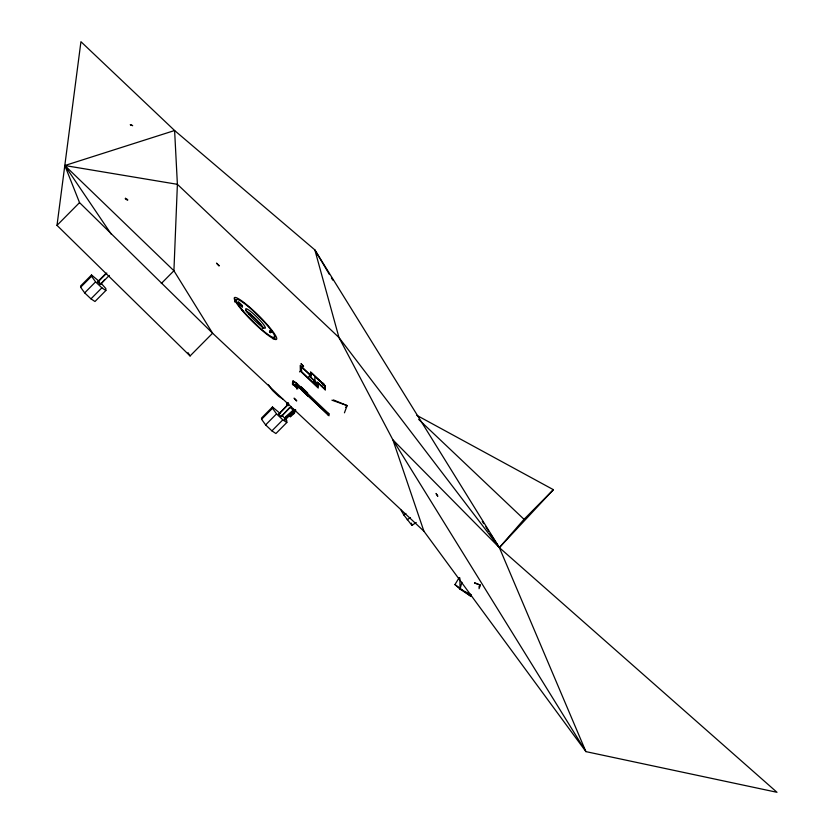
<?xml version="1.0" encoding="UTF-8"?>
<svg xmlns="http://www.w3.org/2000/svg" width="834" height="834" viewBox="0 0 834 834"><rect width="100%" height="100%" fill="white"/><g stroke="black" fill="none" stroke-linecap="round" stroke-linejoin="round"><path stroke-width="1.25" d="M161.306 283.497L173.92 270.758L177.392 184.324L174.608 130.521L64.844 165.528L173.92 270.758L212.597 333.214L190.069 355.962L57.004 225.368L80.94 41.7L174.608 130.521L314.835 249.877L499.358 547.615L585.916 751.622L776.996 792.3L499.358 547.615L392.877 439.831L338.99 337.562L314.835 249.877L329.44 274.511M465.018 591.973L471.064 596.414L460.066 589.065L461.9 582.278M344.442 412.82L347.132 405.585L333.433 399.934M479.029 588.741L480.374 585.124L474.661 582.768M285.051 418.585L285.937 416.531L293.526 409.786L293.985 410.224L286.396 416.969L285.937 416.531M295.778 410.036L294.246 413.435L290.315 416.719L289.857 416.281L293.787 412.997L295.309 409.598M471.366 594.861L460.066 589.065L454.947 584.582L459.211 577.628M289.857 416.281L293.568 410.557L284.603 419.606L285.061 420.044L293.141 411.902M290.315 416.719L291.556 414.811M345.578 407.472L347.132 405.585L331.922 400.174M478.82 587.011L480.374 585.124L474.525 583.049M416.823 415.353L553.38 489.683L524.033 519.311L499.358 547.615L338.99 337.562L177.392 184.324L64.844 165.528L79.532 202.62L212.597 333.214L423.901 531.195L585.916 751.622L392.877 439.831L423.901 531.195M553.38 489.683L499.358 547.615L490.111 533.426M57.004 225.368L79.532 202.62M99.121 281.329L91.521 274.98L80.606 285.989L80.637 287.25L84.672 292.88L90.969 298.853L94.972 301.512L105.876 290.503L105.835 288.554L100.935 283.049M80.637 287.25L91.552 276.242L91.521 274.98M84.672 292.88L95.576 281.871L91.552 276.242M105.908 273.416L97.786 281.611L100.299 284.519L109.327 275.408M97.797 282.153L106.825 273.041M100.299 284.519L104.792 279.421M90.969 298.853L101.873 287.834L105.876 290.503M269.528 331.494L270.101 330.91L271.05 331.807L270.477 332.662L269.528 331.494L270.477 332.662M269.528 331.765L270.101 330.91M270.477 332.391L271.05 331.807M299.573 371.891L300.355 371.099L300.219 365.407L310.613 375.269L310.529 371.849L325.135 385.704L325.239 389.853L318.108 383.098L318.234 388.05L300.355 371.099M292.473 382.472L293.537 381.399L296.925 383.65M293.568 381.93L292.484 382.983L292.546 384.818M280.068 413.351L272.468 406.992L261.553 418.011L261.584 419.273L265.619 424.902L271.915 430.865L275.918 433.534L286.823 422.515L286.781 420.576L281.882 415.071M294.882 385.047L295.465 384.464L296.414 385.36L295.841 386.215L294.882 385.047L295.841 386.215M294.892 385.318L295.465 384.464M261.584 419.273L272.499 408.253L272.468 406.992M295.83 385.944L296.414 385.36M297.748 386.152L297.821 388.853L292.932 384.213L292.838 380.69L296.779 383.327L328.961 413.841L329.003 415.78L297.748 386.152L296.685 387.226L296.727 389.03M308.611 377.145L309.383 375.842L317.473 383.515M265.619 424.902L276.534 413.883L272.499 408.253M288.668 403.604L278.754 414.175L281.246 416.541L291.17 406.512M278.754 414.175L288.679 404.146M289.356 407.795L281.246 416.541M271.915 430.865L282.83 419.856L286.823 422.515M322.247 383.682L322.831 383.098L323.78 383.994L323.206 384.86C321.788 386.132 323.853 381.857 322.258 383.953L323.196 384.589L323.78 383.994M327.887 414.915L328.961 413.841M288.428 405.658L286.646 403.969L288.366 402.624M416.229 522.48L411.933 525.399L403.76 514.922L405.908 513.463M407.201 519.749L410.432 517.56M130.333 124.819L132.679 125.653L130.396 124.704M282.809 399.079L278.806 396.411L272.509 390.437L268.475 384.808M454.947 584.582L463.006 590.493M323.311 383.682L314.835 376.791L315.002 383.296L313.271 381.659M418.658 419.387L524.033 519.311M270.112 331.181L271.06 332.078M309.393 376.353L317.493 384.026M295.476 384.735L296.424 385.631M288.408 404.834L286.625 403.145L286.646 403.969M290.211 407.346L292.89 409.88L292.87 409.056M276.534 413.883L282.83 419.856M98.62 282.403L100.278 283.977M95.576 281.871L101.873 287.834M64.844 165.528L111.391 234.354M482.281 521.417L483.71 523.596M485.836 526.869L488.682 531.237M188.036 352.678L190.069 355.962M331.442 277.878L332.766 280.12M401.039 510.137L403.76 514.922M411.423 523.147L411.933 525.399M327.866 412.986L327.898 414.477L296.956 385.141L297.029 387.862L293.641 384.651L293.537 381.399M325.135 385.704L325.239 389.853M459.847 577.879L460.066 589.065M234.865 299.104A29.586 4.274 44.7 0 1 236.72 299.969M274.073 336.842A29.586 4.274 44.7 0 1 275.272 339.501M234.886 302.075A26.876 3.889 44.7 0 1 235.136 300.907M273.344 337.749A26.876 3.889 44.7 0 1 273.093 338.927M245.436 310.519A13.73 1.981 44.7 0 1 255.225 318.442A13.73 1.981 44.7 0 1 263.502 328.315M246.895 311.874A12.103 1.751 44.7 0 1 256.987 320.579A12.103 1.751 44.7 0 1 262.658 328.46M313.928 382.285L315.982 384.63L315.961 383.786L313.928 382.285M125.413 198.325L125.381 199.003L127.665 200.264L127.696 199.597L125.413 198.325M219.008 265.493L216.517 263.127L219.029 266.025L219.008 265.493M242.392 305.546L238.368 301.731L238.409 303.44L242.433 307.256L242.392 305.546M324.447 385.245L311.197 372.673L311.28 376.197L301.522 366.95L301.647 371.703L317.556 386.799L317.441 382.035L324.541 388.769L324.447 385.245M303.472 366.043L300.97 363.676L303.482 366.585L303.472 366.043M307.59 393.033L301.355 387.112L307.59 393.033M326.73 412.444L325.135 410.922L326.73 412.444M307.663 395.796L301.428 389.874L307.663 395.796M296.581 400.508L294.079 398.141L296.591 401.05L296.581 400.508M437.527 495.532L436.046 493.467L437.725 496.428L437.527 495.532M241.86 310.092A29.586 4.274 44.7 0 0 276.429 339.407A29.586 4.274 44.7 0 0 248.251 305.995A29.586 4.274 44.7 0 0 241.86 310.092M248.605 313.897A13.73 1.981 44.7 0 0 265.045 328.252A13.73 1.981 44.7 0 0 252.9 313.344A13.73 1.981 44.7 0 0 248.605 313.897M243.017 310.748A26.876 3.889 44.7 0 0 274.49 337.509A26.876 3.889 44.7 0 0 249.043 307.246A26.876 3.889 44.7 0 0 243.017 310.748"/></g></svg>
